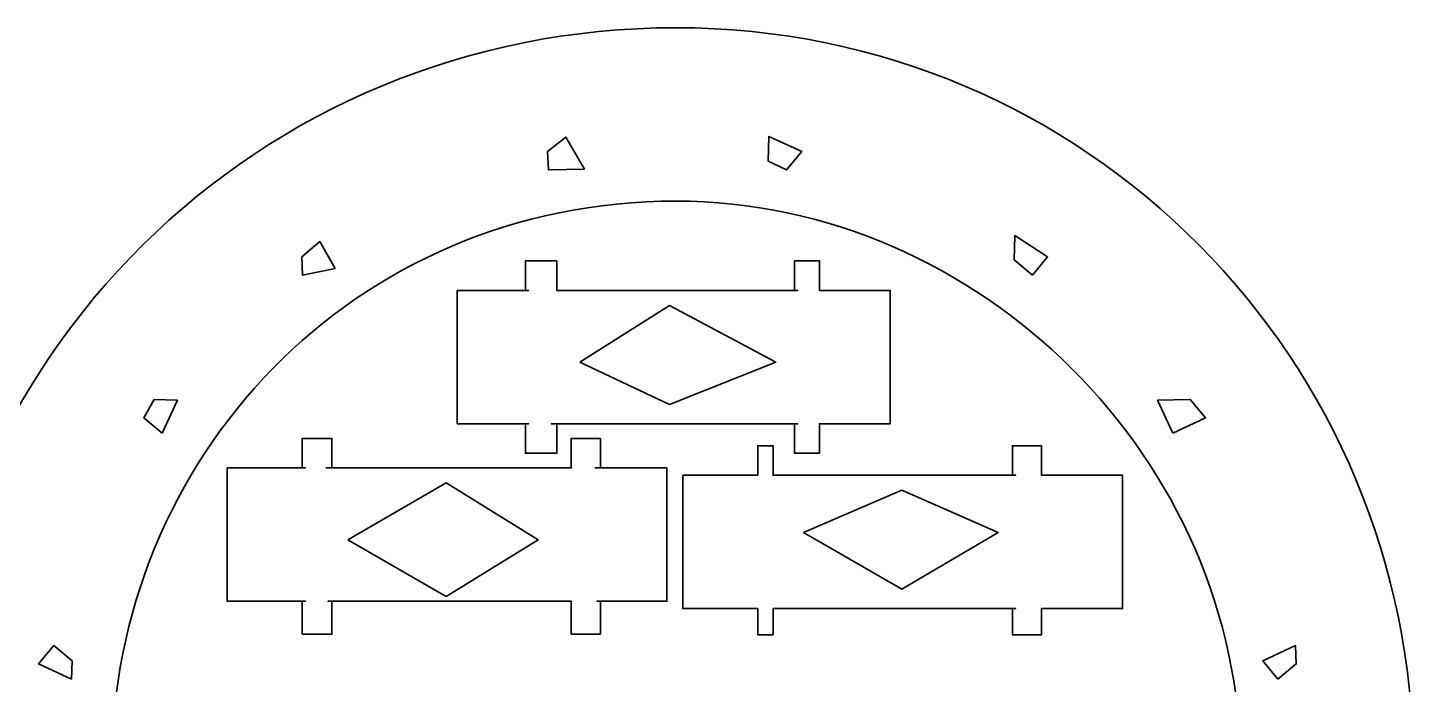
# Model space of a CAD drawing. Header units: centimetres. Extents: x -108 to 55, y -52 to 52.
# Drawn here: x -34.66 to -14.72, y 27.46 to 36.9 of the extents above; entities that cross this region are included whole.
import ezdxf

# ---------------------------------------------------------------- set-up
doc = ezdxf.new("R2010")
doc.units = ezdxf.units.CM
doc.header["$MEASUREMENT"] = 0
doc.layers.add('layer 1', color=7, linetype='Continuous')

msp = doc.modelspace()

# ---------------------------------------------------------------- linework, layer by layer
at = {"layer": 'layer 1', "color": 250, "lineweight": 35}
for points, knots in [([(-25.33149, 36.89964), (-19.41614, 36.89964), (-14.72213, 32.11475), (-14.72213, 26.28552), (-14.72213, 26.28552), (-14.72213, 20.37255), (-19.41614, 15.46784), (-25.33149, 15.46784), (-25.33149, 15.46784), (-31.36904, 15.46784), (-36.15036, 20.37255), (-36.15036, 26.28552), (-36.15036, 26.28552), (-36.15036, 32.11475), (-31.36904, 36.89964), (-25.33149, 36.89964)], [0, 0, 0, 0, 0.2, 0.2, 0.2, 0.2, 0.4, 0.4, 0.4, 0.4, 0.6, 0.6, 0.6, 0.6, 1, 1, 1, 1]), ([(-26.64877, 34.86617), (-26.64877, 34.86617), (-27.16996, 34.85577), (-27.16996, 34.85577), (-27.16996, 34.85577), (-27.16996, 34.85577), (-27.18039, 35.11882), (-27.18039, 35.11882), (-27.18039, 35.11882), (-27.18039, 35.11882), (-26.91732, 35.32632), (-26.91732, 35.32632), (-26.91732, 35.32632), (-26.91732, 35.32632), (-26.64877, 34.86617), (-26.64877, 34.86617)], [0, 0, 0, 0, 0.2, 0.2, 0.2, 0.2, 0.4, 0.4, 0.4, 0.4, 0.6, 0.6, 0.6, 0.6, 1, 1, 1, 1]), ([(-24.00523, 34.98064), (-24.00523, 34.98064), (-23.74216, 34.85577), (-23.74216, 34.85577), (-23.74216, 34.85577), (-23.74216, 34.85577), (-23.52343, 35.11882), (-23.52343, 35.11882), (-23.52343, 35.11882), (-23.52343, 35.11882), (-23.99481, 35.33755), (-23.99481, 35.33755), (-23.99481, 35.33755), (-23.99481, 35.33755), (-24.00523, 34.98064), (-24.00523, 34.98064)], [0, 0, 0, 0, 0.2, 0.2, 0.2, 0.2, 0.4, 0.4, 0.4, 0.4, 0.6, 0.6, 0.6, 0.6, 1, 1, 1, 1]), ([(-25.33151, 34.40673), (-20.97911, 34.40673), (-17.21033, 30.69179), (-17.21033, 26.28556), (-17.21033, 26.28556), (-17.21033, 21.64004), (-20.97911, 18.07083), (-25.33151, 18.07083), (-25.33151, 18.07083), (-29.97937, 18.07083), (-33.45149, 21.64004), (-33.45149, 26.28556), (-33.45149, 26.28556), (-33.45149, 30.69179), (-29.97937, 34.40673), (-25.33151, 34.40673)], [0, 0, 0, 0, 0.2, 0.2, 0.2, 0.2, 0.4, 0.4, 0.4, 0.4, 0.6, 0.6, 0.6, 0.6, 1, 1, 1, 1]), ([(-20.46583, 33.55981), (-20.46583, 33.55981), (-20.20276, 33.3411), (-20.20276, 33.3411), (-20.20276, 33.3411), (-20.20276, 33.3411), (-19.98401, 33.60416), (-19.98401, 33.60416), (-19.98401, 33.60416), (-19.98401, 33.60416), (-20.4554, 33.90892), (-20.4554, 33.90892), (-20.4554, 33.90892), (-20.4554, 33.90892), (-20.46583, 33.55981), (-20.46583, 33.55981)], [0, 0, 0, 0, 0.2, 0.2, 0.2, 0.2, 0.4, 0.4, 0.4, 0.4, 0.6, 0.6, 0.6, 0.6, 1, 1, 1, 1]), ([(-30.23801, 33.43863), (-30.23801, 33.43863), (-30.70939, 33.3411), (-30.70939, 33.3411), (-30.70939, 33.3411), (-30.70939, 33.3411), (-30.71981, 33.60416), (-30.71981, 33.60416), (-30.71981, 33.60416), (-30.71981, 33.60416), (-30.45674, 33.82288), (-30.45674, 33.82288), (-30.45674, 33.82288), (-30.45674, 33.82288), (-30.23801, 33.43863), (-30.23801, 33.43863)], [0, 0, 0, 0, 0.2, 0.2, 0.2, 0.2, 0.4, 0.4, 0.4, 0.4, 0.6, 0.6, 0.6, 0.6, 1, 1, 1, 1]), ([(-23.07914, 33.1212), (-23.07914, 33.1212), (-23.26832, 33.1212), (-23.26832, 33.1212), (-23.26832, 33.1212), (-23.26832, 33.1212), (-23.26832, 33.54517), (-23.26832, 33.54517), (-23.26832, 33.54517), (-23.26832, 33.54517), (-23.6292, 33.54517), (-23.6292, 33.54517), (-23.6292, 33.54517), (-23.6292, 33.54517), (-23.6292, 33.1212), (-23.6292, 33.1212), (-23.6292, 33.1212), (-23.6292, 33.1212), (-23.58176, 33.1212), (-23.58176, 33.1212), (-23.58176, 33.1212), (-23.58176, 33.1212), (-27.00775, 33.1212), (-27.00775, 33.1212), (-27.00775, 33.1212), (-27.00775, 33.1212), (-27.05006, 33.1212), (-27.05006, 33.1212), (-27.05006, 33.1212), (-27.05006, 33.1212), (-27.05006, 33.54517), (-27.05006, 33.54517), (-27.05006, 33.54517), (-27.05006, 33.54517), (-27.50085, 33.54517), (-27.50085, 33.54517), (-27.50085, 33.54517), (-27.50085, 33.54517), (-27.50085, 33.1212), (-27.50085, 33.1212), (-27.50085, 33.1212), (-27.50085, 33.1212), (-27.45341, 33.1212), (-27.45341, 33.1212), (-27.45341, 33.1212), (-27.45341, 33.1212), (-28.48048, 33.1212), (-28.48048, 33.1212), (-28.48048, 33.1212), (-28.48048, 33.1212), (-28.48048, 31.20362), (-28.48048, 31.20362), (-28.48048, 31.20362), (-28.48048, 31.20362), (-27.45341, 31.20362), (-27.45341, 31.20362), (-27.45341, 31.20362), (-27.45341, 31.20362), (-27.50085, 31.20362), (-27.50085, 31.20362), (-27.50085, 31.20362), (-27.50085, 31.20362), (-27.50085, 30.77967), (-27.50085, 30.77967), (-27.50085, 30.77967), (-27.50085, 30.77967), (-27.05006, 30.77967), (-27.05006, 30.77967), (-27.05006, 30.77967), (-27.05006, 30.77967), (-27.05006, 31.20362), (-27.05006, 31.20362), (-27.05006, 31.20362), (-27.05006, 31.20362), (-27.12728, 31.20362), (-27.12728, 31.20362), (-27.12728, 31.20362), (-27.12728, 31.20362), (-23.58176, 31.20362), (-23.58176, 31.20362), (-23.58176, 31.20362), (-23.58176, 31.20362), (-23.6292, 31.20362), (-23.6292, 31.20362), (-23.6292, 31.20362), (-23.6292, 31.20362), (-23.6292, 30.77967), (-23.6292, 30.77967), (-23.6292, 30.77967), (-23.6292, 30.77967), (-23.26832, 30.77967), (-23.26832, 30.77967), (-23.26832, 30.77967), (-23.26832, 30.77967), (-23.26832, 31.20362), (-23.26832, 31.20362), (-23.26832, 31.20362), (-23.26832, 31.20362), (-23.25859, 31.20362), (-23.25859, 31.20362), (-23.25859, 31.20362), (-23.25859, 31.20362), (-22.25159, 31.20362), (-22.25159, 31.20362), (-22.25159, 31.20362), (-22.25159, 31.20362), (-22.25159, 33.1212), (-22.25159, 33.1212), (-22.25159, 33.1212), (-22.25159, 33.1212), (-23.07914, 33.1212), (-23.07914, 33.1212)], [0, 0, 0, 0, 0.03448276, 0.03448276, 0.03448276, 0.03448276, 0.06896552, 0.06896552, 0.06896552, 0.06896552, 0.10344828, 0.10344828, 0.10344828, 0.10344828, 0.13793103, 0.13793103, 0.13793103, 0.13793103, 0.17241379, 0.17241379, 0.17241379, 0.17241379, 0.20689655, 0.20689655, 0.20689655, 0.20689655, 0.24137931, 0.24137931, 0.24137931, 0.24137931, 0.27586207, 0.27586207, 0.27586207, 0.27586207, 0.31034483, 0.31034483, 0.31034483, 0.31034483, 0.34482759, 0.34482759, 0.34482759, 0.34482759, 0.37931034, 0.37931034, 0.37931034, 0.37931034, 0.4137931, 0.4137931, 0.4137931, 0.4137931, 0.44827586, 0.44827586, 0.44827586, 0.44827586, 0.48275862, 0.48275862, 0.48275862, 0.48275862, 0.51724138, 0.51724138, 0.51724138, 0.51724138, 0.55172414, 0.55172414, 0.55172414, 0.55172414, 0.5862069, 0.5862069, 0.5862069, 0.5862069, 0.62068966, 0.62068966, 0.62068966, 0.62068966, 0.65517241, 0.65517241, 0.65517241, 0.65517241, 0.68965517, 0.68965517, 0.68965517, 0.68965517, 0.72413793, 0.72413793, 0.72413793, 0.72413793, 0.75862069, 0.75862069, 0.75862069, 0.75862069, 0.79310345, 0.79310345, 0.79310345, 0.79310345, 0.82758621, 0.82758621, 0.82758621, 0.82758621, 0.86206897, 0.86206897, 0.86206897, 0.86206897, 0.89655172, 0.89655172, 0.89655172, 0.89655172, 0.93103448, 0.93103448, 0.93103448, 0.93103448, 1, 1, 1, 1]), ([(-32.72751, 31.06982), (-32.72751, 31.06982), (-32.50878, 31.54117), (-32.50878, 31.54117), (-32.50878, 31.54117), (-32.50878, 31.54117), (-32.84087, 31.55161), (-32.84087, 31.55161), (-32.84087, 31.55161), (-32.84087, 31.55161), (-32.99056, 31.28854), (-32.99056, 31.28854), (-32.99056, 31.28854), (-32.99056, 31.28854), (-32.72751, 31.06982), (-32.72751, 31.06982)], [0, 0, 0, 0, 0.2, 0.2, 0.2, 0.2, 0.4, 0.4, 0.4, 0.4, 0.6, 0.6, 0.6, 0.6, 1, 1, 1, 1]), ([(-18.1841, 31.07006), (-18.1841, 31.07006), (-18.40283, 31.54145), (-18.40283, 31.54145), (-18.40283, 31.54145), (-18.40283, 31.54145), (-17.93146, 31.55185), (-17.93146, 31.55185), (-17.93146, 31.55185), (-17.93146, 31.55185), (-17.71275, 31.28878), (-17.71275, 31.28878), (-17.71275, 31.28878), (-17.71275, 31.28878), (-18.1841, 31.07006), (-18.1841, 31.07006)], [0, 0, 0, 0, 0.2, 0.2, 0.2, 0.2, 0.4, 0.4, 0.4, 0.4, 0.6, 0.6, 0.6, 0.6, 1, 1, 1, 1]), ([(-26.49926, 30.56914), (-26.49926, 30.56914), (-26.42, 30.56914), (-26.42, 30.56914), (-26.42, 30.56914), (-26.42, 30.56914), (-26.42, 30.99311), (-26.42, 30.99311), (-26.42, 30.99311), (-26.42, 30.99311), (-26.84101, 30.99311), (-26.84101, 30.99311), (-26.84101, 30.99311), (-26.84101, 30.99311), (-26.84101, 30.56914), (-26.84101, 30.56914), (-26.84101, 30.56914), (-26.84101, 30.56914), (-27.00186, 30.56914), (-27.00186, 30.56914), (-27.00186, 30.56914), (-27.00186, 30.56914), (-30.36793, 30.56914), (-30.36793, 30.56914), (-30.36793, 30.56914), (-30.36793, 30.56914), (-30.28573, 30.56914), (-30.28573, 30.56914), (-30.28573, 30.56914), (-30.28573, 30.56914), (-30.28573, 30.99311), (-30.28573, 30.99311), (-30.28573, 30.99311), (-30.28573, 30.99311), (-30.71264, 30.99311), (-30.71264, 30.99311), (-30.71264, 30.99311), (-30.71264, 30.99311), (-30.71264, 30.56914), (-30.71264, 30.56914), (-30.71264, 30.56914), (-30.71264, 30.56914), (-30.6652, 30.56914), (-30.6652, 30.56914), (-30.6652, 30.56914), (-30.6652, 30.56914), (-31.79079, 30.56914), (-31.79079, 30.56914), (-31.79079, 30.56914), (-31.79079, 30.56914), (-31.79079, 28.65157), (-31.79079, 28.65157), (-31.79079, 28.65157), (-31.79079, 28.65157), (-30.6652, 28.65157), (-30.6652, 28.65157), (-30.6652, 28.65157), (-30.6652, 28.65157), (-30.71264, 28.65157), (-30.71264, 28.65157), (-30.71264, 28.65157), (-30.71264, 28.65157), (-30.71264, 28.17706), (-30.71264, 28.17706), (-30.71264, 28.17706), (-30.71264, 28.17706), (-30.28573, 28.17706), (-30.28573, 28.17706), (-30.28573, 28.17706), (-30.28573, 28.17706), (-30.28573, 28.65157), (-30.28573, 28.65157), (-30.28573, 28.65157), (-30.28573, 28.65157), (-30.33907, 28.65157), (-30.33907, 28.65157), (-30.33907, 28.65157), (-30.33907, 28.65157), (-27.00186, 28.65157), (-27.00186, 28.65157), (-27.00186, 28.65157), (-27.00186, 28.65157), (-26.84101, 28.65157), (-26.84101, 28.65157), (-26.84101, 28.65157), (-26.84101, 28.65157), (-26.84101, 28.17706), (-26.84101, 28.17706), (-26.84101, 28.17706), (-26.84101, 28.17706), (-26.42, 28.17706), (-26.42, 28.17706), (-26.42, 28.17706), (-26.42, 28.17706), (-26.42, 28.65157), (-26.42, 28.65157), (-26.42, 28.65157), (-26.42, 28.65157), (-26.4704, 28.65157), (-26.4704, 28.65157), (-26.4704, 28.65157), (-26.4704, 28.65157), (-25.4634, 28.65157), (-25.4634, 28.65157), (-25.4634, 28.65157), (-25.4634, 28.65157), (-25.4634, 30.56914), (-25.4634, 30.56914), (-25.4634, 30.56914), (-25.4634, 30.56914), (-26.49926, 30.56914), (-26.49926, 30.56914)], [0, 0, 0, 0, 0.03448276, 0.03448276, 0.03448276, 0.03448276, 0.06896552, 0.06896552, 0.06896552, 0.06896552, 0.10344828, 0.10344828, 0.10344828, 0.10344828, 0.13793103, 0.13793103, 0.13793103, 0.13793103, 0.17241379, 0.17241379, 0.17241379, 0.17241379, 0.20689655, 0.20689655, 0.20689655, 0.20689655, 0.24137931, 0.24137931, 0.24137931, 0.24137931, 0.27586207, 0.27586207, 0.27586207, 0.27586207, 0.31034483, 0.31034483, 0.31034483, 0.31034483, 0.34482759, 0.34482759, 0.34482759, 0.34482759, 0.37931034, 0.37931034, 0.37931034, 0.37931034, 0.4137931, 0.4137931, 0.4137931, 0.4137931, 0.44827586, 0.44827586, 0.44827586, 0.44827586, 0.48275862, 0.48275862, 0.48275862, 0.48275862, 0.51724138, 0.51724138, 0.51724138, 0.51724138, 0.55172414, 0.55172414, 0.55172414, 0.55172414, 0.5862069, 0.5862069, 0.5862069, 0.5862069, 0.62068966, 0.62068966, 0.62068966, 0.62068966, 0.65517241, 0.65517241, 0.65517241, 0.65517241, 0.68965517, 0.68965517, 0.68965517, 0.68965517, 0.72413793, 0.72413793, 0.72413793, 0.72413793, 0.75862069, 0.75862069, 0.75862069, 0.75862069, 0.79310345, 0.79310345, 0.79310345, 0.79310345, 0.82758621, 0.82758621, 0.82758621, 0.82758621, 0.86206897, 0.86206897, 0.86206897, 0.86206897, 0.89655172, 0.89655172, 0.89655172, 0.89655172, 0.93103448, 0.93103448, 0.93103448, 0.93103448, 1, 1, 1, 1]), ([(-19.94179, 30.46346), (-19.94179, 30.46346), (-20.07084, 30.46346), (-20.07084, 30.46346), (-20.07084, 30.46346), (-20.07084, 30.46346), (-20.07084, 30.88742), (-20.07084, 30.88742), (-20.07084, 30.88742), (-20.07084, 30.88742), (-20.49185, 30.88742), (-20.49185, 30.88742), (-20.49185, 30.88742), (-20.49185, 30.88742), (-20.49185, 30.46346), (-20.49185, 30.46346), (-20.49185, 30.46346), (-20.49185, 30.46346), (-20.44442, 30.46346), (-20.44442, 30.46346), (-20.44442, 30.46346), (-20.44442, 30.46346), (-23.81046, 30.46346), (-23.81046, 30.46346), (-23.81046, 30.46346), (-23.81046, 30.46346), (-23.93657, 30.46346), (-23.93657, 30.46346), (-23.93657, 30.46346), (-23.93657, 30.46346), (-23.93657, 30.88742), (-23.93657, 30.88742), (-23.93657, 30.88742), (-23.93657, 30.88742), (-24.1552, 30.88742), (-24.1552, 30.88742), (-24.1552, 30.88742), (-24.1552, 30.88742), (-24.1552, 30.46346), (-24.1552, 30.46346), (-24.1552, 30.46346), (-24.1552, 30.46346), (-24.31607, 30.46346), (-24.31607, 30.46346), (-24.31607, 30.46346), (-24.31607, 30.46346), (-25.23332, 30.46346), (-25.23332, 30.46346), (-25.23332, 30.46346), (-25.23332, 30.46346), (-25.23332, 28.54589), (-25.23332, 28.54589), (-25.23332, 28.54589), (-25.23332, 28.54589), (-24.31607, 28.54589), (-24.31607, 28.54589), (-24.31607, 28.54589), (-24.31607, 28.54589), (-24.1552, 28.54589), (-24.1552, 28.54589), (-24.1552, 28.54589), (-24.1552, 28.54589), (-24.1552, 28.16817), (-24.1552, 28.16817), (-24.1552, 28.16817), (-24.1552, 28.16817), (-23.93657, 28.16817), (-23.93657, 28.16817), (-23.93657, 28.16817), (-23.93657, 28.16817), (-23.93657, 28.54589), (-23.93657, 28.54589), (-23.93657, 28.54589), (-23.93657, 28.54589), (-23.78163, 28.54589), (-23.78163, 28.54589), (-23.78163, 28.54589), (-23.78163, 28.54589), (-20.44442, 28.54589), (-20.44442, 28.54589), (-20.44442, 28.54589), (-20.44442, 28.54589), (-20.49185, 28.54589), (-20.49185, 28.54589), (-20.49185, 28.54589), (-20.49185, 28.54589), (-20.49185, 28.16817), (-20.49185, 28.16817), (-20.49185, 28.16817), (-20.49185, 28.16817), (-20.07084, 28.16817), (-20.07084, 28.16817), (-20.07084, 28.16817), (-20.07084, 28.16817), (-20.07084, 28.54589), (-20.07084, 28.54589), (-20.07084, 28.54589), (-20.07084, 28.54589), (-19.91296, 28.54589), (-19.91296, 28.54589), (-19.91296, 28.54589), (-19.91296, 28.54589), (-18.90595, 28.54589), (-18.90595, 28.54589), (-18.90595, 28.54589), (-18.90595, 28.54589), (-18.90595, 30.46346), (-18.90595, 30.46346), (-18.90595, 30.46346), (-18.90595, 30.46346), (-19.94179, 30.46346), (-19.94179, 30.46346)], [0, 0, 0, 0, 0.03448276, 0.03448276, 0.03448276, 0.03448276, 0.06896552, 0.06896552, 0.06896552, 0.06896552, 0.10344828, 0.10344828, 0.10344828, 0.10344828, 0.13793103, 0.13793103, 0.13793103, 0.13793103, 0.17241379, 0.17241379, 0.17241379, 0.17241379, 0.20689655, 0.20689655, 0.20689655, 0.20689655, 0.24137931, 0.24137931, 0.24137931, 0.24137931, 0.27586207, 0.27586207, 0.27586207, 0.27586207, 0.31034483, 0.31034483, 0.31034483, 0.31034483, 0.34482759, 0.34482759, 0.34482759, 0.34482759, 0.37931034, 0.37931034, 0.37931034, 0.37931034, 0.4137931, 0.4137931, 0.4137931, 0.4137931, 0.44827586, 0.44827586, 0.44827586, 0.44827586, 0.48275862, 0.48275862, 0.48275862, 0.48275862, 0.51724138, 0.51724138, 0.51724138, 0.51724138, 0.55172414, 0.55172414, 0.55172414, 0.55172414, 0.5862069, 0.5862069, 0.5862069, 0.5862069, 0.62068966, 0.62068966, 0.62068966, 0.62068966, 0.65517241, 0.65517241, 0.65517241, 0.65517241, 0.68965517, 0.68965517, 0.68965517, 0.68965517, 0.72413793, 0.72413793, 0.72413793, 0.72413793, 0.75862069, 0.75862069, 0.75862069, 0.75862069, 0.79310345, 0.79310345, 0.79310345, 0.79310345, 0.82758621, 0.82758621, 0.82758621, 0.82758621, 0.86206897, 0.86206897, 0.86206897, 0.86206897, 0.89655172, 0.89655172, 0.89655172, 0.89655172, 0.93103448, 0.93103448, 0.93103448, 0.93103448, 1, 1, 1, 1]), ([(-34.03385, 27.53039), (-34.03385, 27.53039), (-34.02345, 27.79346), (-34.02345, 27.79346), (-34.02345, 27.79346), (-34.02345, 27.79346), (-34.28652, 28.01219), (-34.28652, 28.01219), (-34.28652, 28.01219), (-34.28652, 28.01219), (-34.50523, 27.74912), (-34.50523, 27.74912), (-34.50523, 27.74912), (-34.50523, 27.74912), (-34.03385, 27.53039), (-34.03385, 27.53039)], [0, 0, 0, 0, 0.2, 0.2, 0.2, 0.2, 0.4, 0.4, 0.4, 0.4, 0.6, 0.6, 0.6, 0.6, 1, 1, 1, 1]), ([(-16.66944, 27.53067), (-16.66944, 27.53067), (-16.88816, 27.79372), (-16.88816, 27.79372), (-16.88816, 27.79372), (-16.88816, 27.79372), (-16.41679, 28.01245), (-16.41679, 28.01245), (-16.41679, 28.01245), (-16.41679, 28.01245), (-16.40638, 27.74937), (-16.40638, 27.74937), (-16.40638, 27.74937), (-16.40638, 27.74937), (-16.66944, 27.53067), (-16.66944, 27.53067)], [0, 0, 0, 0, 0.2, 0.2, 0.2, 0.2, 0.4, 0.4, 0.4, 0.4, 0.6, 0.6, 0.6, 0.6, 1, 1, 1, 1])]:
    msp.add_open_spline(points, degree=3, knots=knots, dxfattribs=at)
at = {"layer": 'layer 1', "color": 242, "lineweight": 35}
for points in [[(-26.71485, 32.08848), (-26.71485, 32.08848), (-25.42866, 32.90428), (-25.42866, 32.90428), (-25.42866, 32.90428), (-25.42866, 32.90428), (-23.89664, 32.08848), (-23.89664, 32.08848), (-23.89664, 32.08848), (-23.89664, 32.08848), (-25.42866, 31.48097), (-25.42866, 31.48097), (-25.42866, 31.48097), (-25.42866, 31.48097), (-26.71485, 32.08848), (-26.71485, 32.08848)], [(-30.05603, 29.53642), (-30.05603, 29.53642), (-28.64045, 30.35222), (-28.64045, 30.35222), (-28.64045, 30.35222), (-28.64045, 30.35222), (-27.31674, 29.53642), (-27.31674, 29.53642), (-27.31674, 29.53642), (-27.31674, 29.53642), (-28.64045, 28.7206), (-28.64045, 28.7206), (-28.64045, 28.7206), (-28.64045, 28.7206), (-30.05603, 29.53642), (-30.05603, 29.53642)], [(-23.49856, 29.63903), (-23.49856, 29.63903), (-22.083, 30.24654), (-22.083, 30.24654), (-22.083, 30.24654), (-22.083, 30.24654), (-20.69796, 29.63903), (-20.69796, 29.63903), (-20.69796, 29.63903), (-20.69796, 29.63903), (-22.083, 28.82323), (-22.083, 28.82323), (-22.083, 28.82323), (-22.083, 28.82323), (-23.49856, 29.63903), (-23.49856, 29.63903)]]:
    msp.add_open_spline(points, degree=3, knots=[0, 0, 0, 0, 0.2, 0.2, 0.2, 0.2, 0.4, 0.4, 0.4, 0.4, 0.6, 0.6, 0.6, 0.6, 1, 1, 1, 1], dxfattribs=at)

doc.saveas('drawing.dxf')
